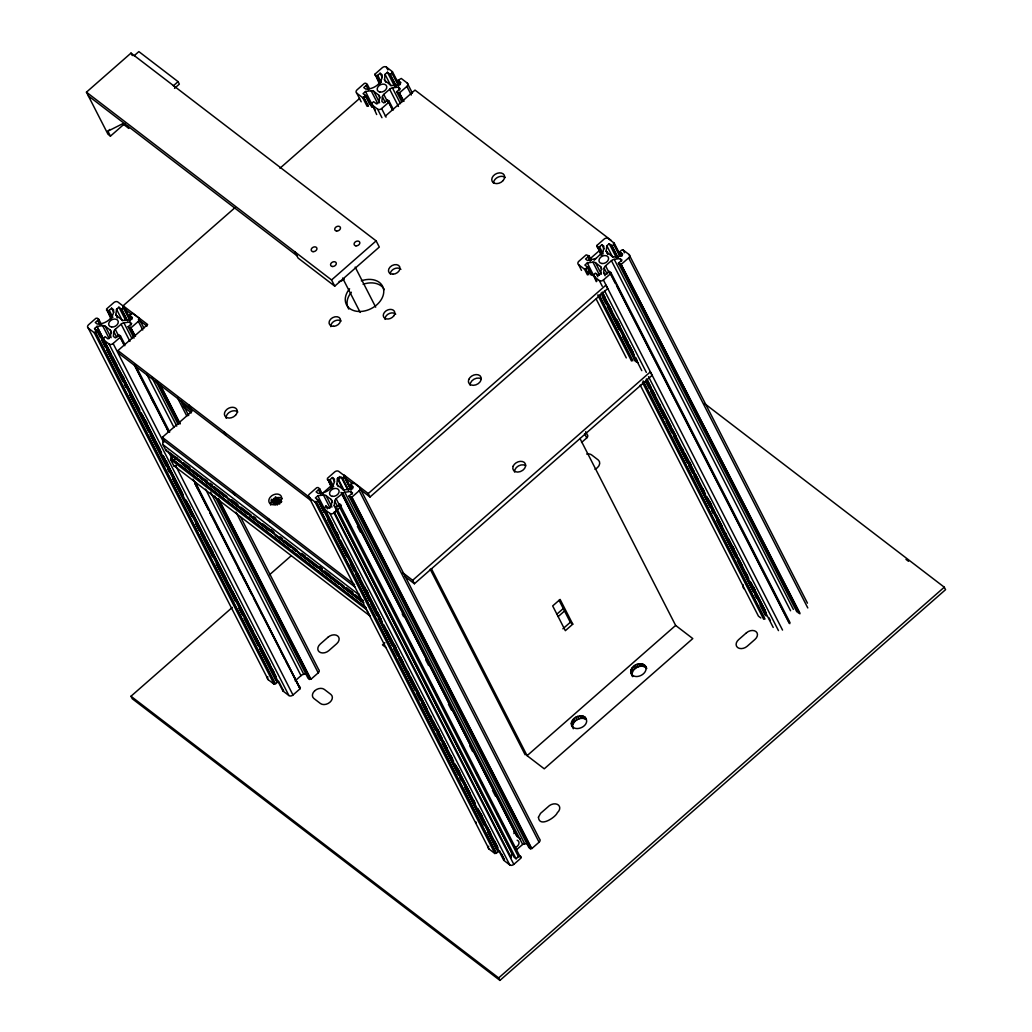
<?xml version="1.0" encoding="UTF-8"?>
<svg xmlns="http://www.w3.org/2000/svg" width="1032" height="1032" viewBox="0 0 1032 1032"><rect width="100%" height="100%" fill="white"/><g stroke="black" fill="none" stroke-linecap="round" stroke-linejoin="round"><path stroke-width="1.5" d="M513.949 833.624L514.271 830.541M511.678 852.148A4.038 2.941 -27.1 0 1 511.717 852.948L511.188 857.618L334.252 511.846M134.005 338.173L128.136 326.705L131.696 323.571L129.735 322.074L123.917 322.822A4.051 2.954 -27.1 0 0 121.131 324.177L115.261 329.324A4.051 2.941 -27.1 0 0 113.881 331.711L113.352 336.368L115.352 337.903L118.925 334.781L120.512 335.993L124.924 344.611M495.67 852.896L494.921 853.541L315.057 502.042L315.792 501.397L496.276 853.361L498.211 851.671L318.333 500.172L315.392 497.914L317.83 495.786L323.455 495.025A4.051 2.941 -27.1 0 1 326.06 495.592L330.988 499.359A4.038 2.941 -27.1 0 1 331.84 501.449L331.311 506.106L328.885 508.247L325.931 505.99L323.88 508.802L503.745 860.314L509.756 864.906A3.044 2.219 -27.1 0 0 513.82 864.365L521.096 857.979L520.489 857.515L521.225 856.857L519.638 855.644L516.077 858.766L514.065 857.231L334.187 505.719L334.729 501.075A4.051 2.941 -27.1 0 1 336.11 498.688L343.759 492.445L350.583 491.438L352.544 492.935L348.971 496.057L528.848 847.569L530.435 848.781L531.183 848.136L351.306 496.637L350.57 497.282L530.435 848.781M401.783 101.807L396.636 91.771L400.21 88.636L398.249 87.139L392.431 87.888A4.051 2.954 -27.1 0 0 389.645 89.242L383.775 94.389A4.051 2.941 -27.1 0 0 382.395 96.776L381.853 101.433L383.865 102.968L387.439 99.846L389.025 101.059L393.437 109.676M605.113 275.738L603.643 272.874L604.184 268.217A4.051 2.941 -27.1 0 1 605.565 265.83L611.434 260.683A4.051 2.954 -27.1 0 1 614.221 259.329L620.038 258.58L621.999 260.077L618.426 263.212L796.833 611.847M117.493 317.959L115.906 314.399L116.539 309.278L118.912 307.201L121.853 309.445L127.736 320.926M412.4 93.099L407.253 83.063L401.255 78.458L397.965 80.341L400.906 82.586L398.468 84.727L392.844 85.475A4.051 2.941 -27.1 0 1 390.251 84.921L384.536 80.161L385.052 74.343L387.426 72.266L390.367 74.51L395.501 84.559M531.183 848.136L531.79 848.601L539.078 842.215A3.044 2.219 -27.1 0 0 539.465 838.861L359.588 487.362L353.589 482.757L352.235 482.937L350.3 484.627L353.241 486.885L350.803 489.013L345.178 489.774A4.051 2.941 -27.1 0 1 342.572 489.207L336.858 484.447L337.387 478.642L339.76 476.552L342.701 478.809L348.571 490.29M607.784 254.465L606.197 250.905L606.842 245.784L609.215 243.707L612.157 245.951L618.026 257.432M571.341 723.251C571.87 715.873 586.292 712.157 586.679 721.2C586.137 728.579 571.715 732.294 571.341 723.251L573.263 728.76M572.605 725.728C573.65 720.026 581.222 716.311 586.215 719.498L584.951 717.021M645.426 666.066C649.231 673.961 634.035 681.184 630.823 672.761C629.713 664.582 644.226 659.59 646.703 668.543L644.368 664.918M630.823 672.761L632.681 676.669C629.623 669.807 640.008 663.499 645.632 667.394M124.859 123.479L110.437 136.134L107.986 134.25L86.443 92.171L131.012 53.096L376.138 240.882L379.299 247.061L334.742 286.135L298.055 258.039L294.894 251.847M134.096 55.767L138.856 51.6L178.072 81.644L179.336 84.121L174.524 88.339M110.437 136.134L107.896 131.18L109.882 129.439M173.324 85.811L178.072 81.644M379.479 82.637L375.08 74.033L382.356 67.648A3.044 2.219 -27.1 0 1 386.42 67.106L392.431 71.698L399.036 84.611M110.85 318.695L106.567 308.955L113.843 302.582A3.044 2.219 -27.1 0 1 117.919 302.028L123.917 306.633L130.522 319.546M379.35 83.76L375.08 74.033M274.086 684.19L94.209 332.678L94.957 332.033L274.822 683.532L274.086 684.19L268.152 679.637L88.275 328.137A3.044 2.219 -27.1 0 1 88.507 324.796L95.873 318.333L97.227 318.153L98.827 319.378L95.254 322.5L97.266 324.048C105.019 324.396 114.423 318.179 113.559 309.677L111.598 308.181L108.038 311.303L111.701 318.475M361.187 101.807L356.788 93.203A3.044 2.219 -27.1 0 1 357.02 89.861L364.386 83.399L365.741 83.218L367.327 84.443L363.767 87.565L365.78 89.113C373.52 89.462 382.937 83.244 382.072 74.743L380.111 73.246L376.538 76.368L380.215 83.54M96.028 331.427L94.557 328.55L96.995 326.422L102.62 325.661A4.051 2.941 -27.1 0 1 105.212 326.228L110.14 329.995L111.611 332.872M380.124 97.937L378.654 95.073L373.726 91.293A4.051 2.941 -27.1 0 0 371.133 90.726L365.496 91.487L363.07 93.615L366.012 95.873L371.881 107.354M131.025 313.921L124.898 309.226L123.131 305.756L235.322 207.38M279.956 168.242L359.588 98.427M129.052 318.759L123.182 307.291L123.917 306.633M367.121 106.361L362.722 97.743L363.457 97.098L368.476 106.18M398.3 85.269L391.683 72.356L392.431 71.698M97.498 330.808L277.376 682.307L275.441 684.01L95.563 332.498L97.498 330.808L94.557 328.55M121.853 309.445L123.788 307.755L123.182 307.291M364.077 97.563L366.012 95.873M390.367 74.51L392.302 72.821L391.683 72.356M131.657 319.572L129.452 315.263L132.741 313.393L138.752 317.998L143.887 328.034M375.351 110.566L371.675 103.394L373.61 101.691L376.551 103.948L378.989 101.82L379.505 97.15A4.038 2.941 -27.1 0 0 378.654 95.073M193.074 479.158L300.26 688.615L292.985 695A3.044 2.219 -27.1 0 1 288.908 695.542L282.91 690.95L103.032 339.438L105.096 336.625L108.038 338.883L110.476 336.742L111.004 332.085A4.038 2.941 -27.1 0 0 110.14 329.995M376.68 114.552L371.675 103.394M124.175 345.256L119.776 336.651L120.512 335.993M134.134 336.535L129.722 327.918L130.471 327.273L135.489 336.342M392.689 110.321L388.277 101.716L389.025 101.059M402.635 101.6L398.236 92.983L398.984 92.338L403.963 101.355M103.032 339.438L109.044 344.043A3.044 2.219 -27.1 0 0 113.107 343.501L120.383 337.116L119.776 336.651M131.077 327.737L138.365 321.352A3.044 2.219 -27.1 0 0 138.752 317.998M371.546 104.503L377.557 109.108A3.044 2.219 -27.1 0 0 381.621 108.566L388.896 102.181L388.277 101.716M399.59 92.803L406.866 86.417A3.044 2.219 -27.1 0 0 407.253 83.063M310.735 500.391L119.699 354.053L117.932 350.583L147.641 324.538L123.131 305.756M385.297 116.139L415.006 90.094L611.112 240.327M334.742 286.135L331.569 279.956L376.138 240.882M355.124 587.144L164.101 440.806L162.321 437.336L192.029 411.291L182.225 403.77M362.851 600.173L362.103 600.83L166.01 450.597L166.745 449.952M366.141 608.106L170.99 458.247L172.925 456.544L363.935 602.869M370.088 616.22A3.044 1.974 -52.5 0 1 369.766 615.807L173.673 465.574L170.564 459.511L171.312 458.866M174.447 459.524L176.82 457.434M331.685 488.046L327.415 478.319L334.69 471.947A3.044 2.219 -27.1 0 1 338.754 471.392L344.765 475.997L351.37 488.91M598.818 249.267L596.87 245.474L604.146 239.089A3.044 2.219 -27.1 0 1 608.209 238.547L614.221 243.139L620.825 256.052M494.921 853.541L488.987 849.001L309.123 497.501A3.044 2.219 -27.1 0 1 309.355 494.16L316.721 487.697L318.075 487.517L319.662 488.742L316.102 491.864L318.114 493.399C325.854 493.76 335.258 487.543 334.394 479.042L332.433 477.532L328.873 480.667L332.549 487.839M601.14 255.201L596.87 245.474M581.506 270.384L578.578 264.644A3.044 2.219 -27.1 0 1 578.81 261.302L586.176 254.852L589.117 255.884L585.557 259.006L587.569 260.554L596.083 258.439M602.004 254.981L598.328 247.809L601.901 244.687L603.862 246.184L603.139 251.718L594.11 260.257M322.345 493.515L331.853 485.182M337.799 479.97L340.173 477.88M589.956 258.877L599.463 250.531L601.23 254.001M601.914 269.378L600.443 266.514L595.516 262.734A4.051 2.941 -27.1 0 0 592.923 262.167L587.285 262.928L584.86 265.069L587.801 267.314L591.465 274.486M349.887 488.123L344.017 476.642L344.765 475.997M496.276 853.361L316.411 501.862L318.333 500.172M342.701 478.809L344.636 477.119L344.017 476.642M587.44 274.925L584.512 269.197L585.247 268.539L588.808 274.744M619.355 255.265L613.472 243.797L614.221 243.139M585.866 269.004L587.801 267.314M612.157 245.951L614.092 244.262L613.472 243.797M595.67 279.13L593.465 274.835L595.399 273.132L598.341 275.389L600.766 273.261L601.295 268.591A4.038 2.941 -27.1 0 0 600.443 266.514M621.961 256.078L619.755 251.782L621.69 250.079L623.044 249.899L629.043 254.504L807.45 603.139M596.277 281.684L593.465 274.835M323.88 508.802L329.879 513.407A3.044 2.219 -27.1 0 0 333.955 512.865L341.231 506.48L340.612 506.002L341.36 505.358L339.76 504.132L336.2 507.267L334.187 505.719M531.79 848.601L351.925 497.102L359.2 490.716A3.044 2.219 -27.1 0 0 359.588 487.362M615.214 283.194L610.067 273.158L610.815 272.5L609.215 271.287L605.655 274.409L603.643 272.874M798.433 613.06L620.026 264.424L620.761 263.779L799.787 612.879M593.336 275.957L599.334 280.549A3.044 2.219 -27.1 0 0 603.41 280.007L610.686 273.622L610.067 273.158M621.38 264.244L628.656 257.871A3.044 2.219 -27.1 0 0 629.043 254.504M704.263 403.331L944.28 587.195L945.557 589.672L499.927 980.4L132.238 698.728L130.974 696.252L232.277 607.435M269.662 574.656L291.23 555.732M370.024 496.998L368.256 493.541L605.913 285.142L607.693 288.612L370.024 496.998L360.22 489.49M282.91 690.95L283.645 690.292M295.139 680.823L301.009 675.676A4.051 2.954 -27.1 0 1 303.795 674.322L306.697 673.948M414.413 583.751L412.645 580.294L650.315 371.907L652.082 375.364L414.413 583.751L404.608 576.243M300.26 688.615L195.396 482.331M214.759 495.992L308 678.205L309.6 679.417L310.335 678.772L218.565 499.436M310.335 678.772L310.954 679.237L318.23 672.864A3.044 2.219 -27.1 0 0 318.617 669.497L240.804 517.419M581.545 442.483L586.744 437.929A3.044 2.219 -27.1 0 0 587.131 434.562L585.66 431.698M384.884 642.755L382.472 644.871L386.149 647.696M556.919 614.105L563.279 608.532M558.183 616.581L564.543 610.996M562.892 628.798L570.322 622.296L559.06 600.289M572.773 624.167L565.342 630.681L552.675 605.926L560.105 599.411L572.773 624.167L570.322 622.296M675.638 625.431L692.794 638.576L544.251 768.814L527.094 755.669L675.638 625.431L579.945 438.432M503.745 860.314L504.493 859.656L501.552 853.916M515.987 850.187L522.682 844.421L527.545 843.312M499.927 980.4L498.662 977.923L944.28 587.195M107.896 131.18L122.705 123.711L128.832 128.407L127.568 125.93M282.239 498.74A6.785 4.941 -27.1 0 0 277.195 497.643L276.77 497.734A6.785 4.941 -27.1 0 0 273.583 499.204L273.235 499.462A6.785 4.941 -27.1 0 0 270.642 505.1M619.755 251.782L622.696 254.027L620.258 256.168L614.633 256.916A4.051 2.941 -27.1 0 1 612.04 256.362L606.326 251.602M374.951 75.142L376.538 76.368M396.636 91.771L398.236 92.983M596.741 246.584L598.328 247.809M618.426 263.212L620.026 264.424M588.756 272.009L594.884 276.692M905.98 559.357L908.534 561.305M634.37 359.691L638.06 362.516M86.443 92.171L331.569 279.956M88.352 95.886L296.79 255.562M368.256 493.541L343.733 474.759L345.514 478.229L352.867 483.853M138.378 319.546L146.957 326.125M129.452 315.263L132.393 317.521L129.968 319.662L124.33 320.41A4.051 2.941 -27.1 0 1 121.737 319.843L116.023 315.095M106.438 310.077L108.038 311.303M128.136 326.705L129.722 327.918M327.286 479.441L328.873 480.667M348.971 496.057L350.57 497.282M117.932 350.583L310.219 497.888M402.841 572.786L412.645 580.294M182.78 406.298L191.359 412.877M277.066 497.669L280.833 500.559M275.428 496.792L281.788 501.668M275.957 498.417L281.052 502.326M274.228 498.082L280.601 502.958M273.274 499.243L279.633 504.119M271.558 499.282L277.93 504.158M270.977 500.159L277.337 505.035M271.519 501.887L275.338 504.816M162.321 437.336L354.621 584.641M164.101 440.806A3.044 1.974 -52.5 0 0 162.94 444.611L359.046 594.832L362.103 600.83M271.055 529.622L273.596 531.57M319.443 566.684L321.984 568.645M183.296 462.633L189.669 467.509M204.955 479.209L207.496 481.17M210.038 483.118L212.592 485.066M231.697 499.694L236.78 503.603M253.343 516.284L255.884 518.232M280.085 536.769L282.626 538.717M301.731 553.346L305.549 556.274M319.559 567.007L322.1 568.955M324.641 570.915L329.737 574.811M346.3 587.492L352.66 592.368M169.609 452.519L181.077 461.304M187.437 466.18L189.991 468.128M192.532 470.076L203.988 478.861M214.179 486.665L226.911 496.418M235.825 503.242L238.379 505.19M240.92 507.151L251.111 514.955M262.567 523.727L274.035 532.512M284.213 540.317L296.945 550.069M307.136 557.873L319.868 567.626M328.782 574.45L344.069 586.163M350.428 591.039L352.983 592.987M355.524 594.935L363.161 600.792M175.982 459.485L172.925 456.544M182.341 464.361L197.628 476.075M200.169 478.022L202.724 479.97M205.265 481.931L224.37 496.56M228.188 499.488L247.28 514.117M249.834 516.065L268.939 530.706M275.299 535.582L290.585 547.283M293.127 549.23L295.668 551.191M298.222 553.139L317.327 567.768M319.868 569.716L338.973 584.357M341.515 586.305L361.884 601.914M170.99 458.247L365.818 607.487M170.564 459.511L366.67 609.731M341.747 493.386L516.735 835.959L520.347 839.106M298.79 686.28L300.389 687.493M276.395 681.559L277.376 682.307M497.231 850.923L498.211 851.671M130.974 696.252L498.662 977.923M356.788 93.203L362.722 97.743M369.417 103.974L374.306 107.715M578.578 264.644L584.512 269.197M760.816 617.962L758.443 616.143L640.24 385.155M88.275 328.137L94.209 332.678M309.123 497.501L315.057 502.042M628.656 257.871L807.798 607.938M623.044 249.899L624.515 252.775M620.735 252.53L622.206 255.394M614.092 244.262L619.961 255.743M620.038 258.58L621.509 261.444M611.176 245.203L617.781 258.116M620.761 263.779L799.903 613.846M609.215 243.707L616.556 258.052M614.221 259.329L793.363 609.396M606.842 245.784L612.711 257.265M611.434 260.683L790.564 610.75M606.197 250.905L607.667 253.769M601.901 244.687L604.094 248.983M599.515 246.764L603.191 253.936M610.815 272.5L789.957 622.567M610.686 273.622L789.828 623.689M616.568 285.632L789.209 623.225M605.565 265.83L609.241 273.003M604.184 268.217L607.126 273.957M595.516 262.734L601.385 274.215M603.41 280.007L782.54 630.075M592.923 262.167L599.528 275.08M589.117 255.884L591.323 260.193M587.93 256.929L590.136 261.225M596.38 273.893L597.838 276.757M599.334 280.549L602.275 286.29M604.481 290.598L646.329 372.371M648.535 376.68L778.476 630.617M595.541 278.176L597.012 281.039M616.839 319.778L619.768 325.519M689.518 461.807L690.989 464.684M710.081 501.978L711.551 504.854M732.836 546.457L734.307 549.334M753.399 586.628L754.856 589.504M602.275 292.043L605.216 297.784M608.88 304.956L612.557 312.128M616.22 319.301L627.972 342.263M629.443 345.127L633.106 352.299M647.064 379.57L650.728 386.742M652.198 389.606L655.875 396.778M659.538 403.951L661.009 406.827M662.479 409.691L671.29 426.913M672.761 429.776L676.424 436.949M682.294 448.43L683.764 451.294M685.235 454.17L694.046 471.379M695.516 474.256L699.18 481.428M702.857 488.6L704.327 491.477M707.991 498.65L714.608 511.562M716.066 514.426L721.948 525.907M725.612 533.08L727.083 535.943M728.553 538.82L737.364 556.029M738.835 558.905L742.498 566.078M746.175 573.25L747.645 576.114M751.309 583.286L765.267 610.557M768.93 617.729L770.401 620.593M587.285 262.928L593.839 275.892M602.714 293.062L611.46 310.322M612.982 313.148L634.216 354.802M635.751 357.614L637.157 360.542M646.754 379.144L654.778 394.972M656.3 397.784L659.912 405.008M661.447 407.833L682.668 449.488M684.203 452.313L698.096 479.622M699.619 482.434L705.437 493.967M706.959 496.779L725.986 534.137M727.521 536.962L748.755 578.617M750.277 581.429L766.376 613.047M602.146 293.165L641.788 370.643M646.2 379.247L773.213 627.456M601.011 293.14L636.254 362.013M645.8 380.653L766.196 615.949M586.821 266.566L591.22 275.17M602.237 296.7L605.9 303.872M607.371 306.736L619.123 329.698M622.786 336.871L635.273 361.252M645.555 381.337L649.218 388.509M650.689 391.386L664.634 418.644M666.104 421.507L671.974 432.988M673.444 435.865L687.402 463.123M688.86 465.987L692.537 473.159M694.007 476.036L710.158 507.589M711.629 510.466L713.099 513.33M716.763 520.502L735.855 557.809M737.325 560.686L753.476 592.239M754.947 595.116L756.404 597.98M760.081 605.152L765.215 615.201M599.076 294.829L632.848 360.826M643.13 380.911L765.009 619.071M585.247 268.539L588.188 274.28M599.205 295.797L632.242 360.362M643.259 381.879L764.389 618.607M597.721 295.01L631.494 361.007M642.51 382.537L763.654 619.264M596.199 299.074L626.295 357.898M406.866 86.417L411.278 95.034M584.538 433.621L586.744 437.929M398.945 81.089L400.416 83.953M397.965 80.341L400.171 84.637M392.302 72.821L398.907 85.733M398.249 87.139L399.719 90.003M386.42 67.106L387.89 69.97M389.387 73.762L395.991 86.675M398.984 92.338L403.383 100.943M387.426 72.266L394.766 86.611M392.431 87.888L400.506 103.664M385.052 74.343L390.922 85.824M389.645 89.242L398.455 106.464M384.407 79.464L385.878 82.328M380.111 73.246L382.304 77.542M377.725 75.323L381.401 82.496M388.896 102.181L392.573 109.353M383.775 94.389L387.452 101.562M382.395 96.776L385.336 102.516M373.726 91.293L379.595 102.774M381.621 108.566L386.02 117.171M371.133 90.726L377.738 103.639M367.327 84.443L369.533 88.752M366.141 85.488L368.347 89.784M377.557 109.108L381.956 117.713M365.496 91.487L372.784 105.883M365.031 95.125L369.43 103.729M363.457 97.098L367.869 105.703M642.897 664.131L644.162 666.608M641.117 663.744L642.381 666.221M639.156 663.795L640.42 666.272M637.144 664.273L638.421 666.749M635.222 665.15L636.499 667.627M633.519 666.375L634.783 668.852M632.152 667.846L633.416 670.323M631.21 669.484L632.474 671.961M630.758 671.161L632.023 673.638M355.176 267.082L375.687 307.175M583.48 716.221L584.744 718.698M581.7 715.834L582.964 718.311M579.739 715.886L581.003 718.362M577.727 716.376L579.004 718.852M575.804 717.253L577.082 719.73M574.102 718.478L575.366 720.942M572.734 719.949L573.998 722.426M571.793 721.587L573.057 724.051M571.405 724.864L572.683 727.341M342.624 278.06L360.207 312.425M431.402 568.684L527.094 755.669M430.215 569.277L525.172 754.843M359.2 490.716L539.078 842.215M131.012 53.096L132.277 55.573M351.28 485.388L352.75 488.252M350.3 484.627L352.505 488.936M344.636 477.119L351.241 490.032M350.583 491.438L352.041 494.302M341.695 477.132L347.565 488.613M341.721 478.061L347.591 489.542M337.619 477.674L344.237 490.587M344.765 492.174L524.63 843.686M337.387 478.642L343.256 490.123M342.805 492.909L522.682 844.421M336.742 483.75L338.212 486.627M340.999 492.367L517.2 836.694M332.433 477.532L334.639 481.841M357.395 526.32L360.336 532.061M402.183 613.834L403.654 616.71M425.674 659.745L428.615 665.485M448.443 704.224L451.371 709.964M469.728 745.826L472.669 751.567M492.483 790.306L495.425 796.046M330.059 479.622L333.736 486.794M328.15 479.751L331.814 486.936M339.76 504.132L520.489 857.515M336.11 498.688L340.508 507.293M344.185 514.465L347.861 521.637M349.319 524.514L350.79 527.378M359.6 544.599L361.071 547.463M366.94 558.944L370.617 566.117M372.088 568.98L373.558 571.857M382.356 589.066L383.827 591.942M387.503 599.115L391.167 606.287M392.637 609.151L396.314 616.323M410.259 643.594L413.935 650.766M415.406 653.63L419.069 660.803M430.821 683.764L434.485 690.937M435.955 693.801L441.09 703.85M453.577 728.231L455.048 731.108M458.711 738.28L465.329 751.193M476.333 772.71L477.803 775.587M481.48 782.759L485.143 789.932M496.895 812.881L498.366 815.757M502.029 822.93L508.634 835.843M338.573 505.177L518.451 856.676M334.729 501.075L337.67 506.815M336.935 508.699L516.077 858.766M330.988 499.359L332.446 502.236M336.251 510.053L511.717 852.948M326.06 495.592L331.93 507.073M333.955 512.865L513.82 864.365M323.455 495.025L330.072 507.938M319.662 488.742L322.603 494.483M318.475 489.787L320.681 494.083M329.879 513.407L509.756 864.906M325.931 505.99L327.402 508.866M366.463 589.93L367.934 592.807M394.366 644.445L395.837 647.322M437.684 729.095L439.155 731.972M458.234 769.266L459.704 772.142M481.002 813.745L482.473 816.622M324.009 507.68L332.82 524.901M336.484 532.073L337.954 534.937M344.559 547.85L355.576 569.38M357.046 572.244L360.71 579.416M364.386 586.589L376.138 609.551M377.596 612.415L381.272 619.587M387.142 631.068L398.894 654.03M400.364 656.894L404.028 664.066M407.705 671.239L409.175 674.115M410.646 676.979L419.443 694.201M420.914 697.064L426.797 708.545M430.46 715.718L431.931 718.582M433.401 721.458L442.212 738.667M443.683 741.544L447.346 748.716M451.023 755.888L452.493 758.752M456.157 765.925L470.102 793.195M473.778 800.368L475.249 803.231M478.913 810.404L485.53 823.317M486.988 826.193L490.664 833.366M494.341 840.538L498.005 847.711M499.475 850.574L503.874 859.192M317.83 495.786L339.064 537.44M340.586 540.252L359.626 577.61M361.148 580.423L382.382 622.09M383.904 624.902L402.944 662.26M404.467 665.072L430.834 716.776M432.369 719.601L453.603 761.255M455.125 764.067L474.152 801.425M477.88 808.546L496.908 845.905M317.353 499.423L323.971 512.336M327.634 519.509L346.726 556.803M350.39 563.975L354.066 571.148M355.537 574.024L369.482 601.282M370.952 604.146L376.822 615.627M378.293 618.503L392.25 645.761M393.708 648.625L397.385 655.797M398.855 658.674L415.006 690.24M416.477 693.104L420.14 700.277M421.611 703.14L435.556 730.411M437.026 733.275L440.703 740.447M442.173 743.324L458.324 774.877M459.795 777.754L461.252 780.618M464.929 787.79L484.021 825.097M487.685 832.269L496.495 849.491M367.289 610.957L369.766 615.807M224.009 431.84L225.776 435.31M268.397 518.593L270.165 522.063M188.895 404.944L190.662 408.401M233.284 491.696L235.051 495.167M181.335 401.203L188.675 415.561M138.365 321.352L142.764 329.969M177.272 397.397L186.818 416.051M236.005 512.169L318.23 672.864M130.432 316.024L131.903 318.888M123.788 307.755L130.393 320.668M129.735 322.074L131.206 324.938M160.45 385.13L180.265 423.868M218.449 498.469L310.954 679.237M120.873 308.697L126.755 320.178M130.471 327.273L134.869 335.877M159.831 384.652L179.658 423.391M156.89 381.002L178.91 424.049M217.094 498.65L309.6 679.417M118.912 307.201L125.53 320.114M156.025 381.221L178.059 424.255M123.917 322.822L131.993 338.599M151.82 377.338L176.782 426.113M210.554 492.109L303.795 674.322M116.539 309.278L122.408 320.759M121.131 324.177L129.942 341.398M146.828 374.397L173.995 427.48M205.561 489.168L301.009 675.676M115.906 314.399L117.377 317.263M111.598 308.181L113.804 312.477M109.224 310.258L112.888 317.43M135.927 366.128L169.7 432.124M107.302 310.4L110.979 317.572M120.383 337.116L124.795 345.72M134.341 364.373L168.835 431.802M151.227 397.901L154.168 403.641M166.642 428.035L168.113 430.899M195.28 483.982L198.209 489.723M209.96 512.685L211.431 515.548M217.3 527.029L218.771 529.893M237.863 567.2L241.527 574.373M242.997 577.236L244.468 580.113M260.619 611.679L262.089 614.543M281.181 651.85L284.845 659.022M286.315 661.886L289.257 667.627M134.457 365.341L168.229 431.337M194.661 482.989L208.606 510.247M210.077 513.11L251.924 594.896M253.395 597.76L299.641 688.151M115.261 329.324L118.938 336.497M113.881 331.711L116.822 337.451M105.212 326.228L111.095 337.709M113.107 343.501L163.766 442.496M168.164 451.1L171.841 458.273M175.517 465.445L292.985 695M102.62 325.661L109.224 338.573M98.827 319.378L101.755 325.119M162.94 444.611L166.01 450.597M97.64 320.423L99.833 324.719M109.044 344.043L288.908 695.542M122.873 376.1L124.33 378.963M145.628 420.566L147.099 423.442M166.178 460.736L167.648 463.613M188.946 505.216L190.417 508.092M210.231 546.818L213.173 552.559M96.995 326.422L111.972 355.537M117.119 365.586L112.411 356.543L118.229 368.076M118.577 368.45L139.875 410.052M141.345 412.929L155.29 440.187M155.729 441.193L160.424 450.236M183.193 494.702L163.069 455.538L182.096 492.896M198.608 524.837L185.825 500.017L204.852 537.375M199.047 525.843L205.949 539.181M226.511 579.352L206.387 540.188L248.17 622.025M229.143 584.667L230.613 587.53M232.084 590.407L249.267 623.831M249.705 624.837L254.401 633.867M254.84 634.886L269.829 664.002M272.461 669.317L273.932 672.18M278.627 681.223L283.039 689.827M96.931 326.473L110.876 353.731M119.686 370.952L138.778 408.246M142.455 415.419L161.534 452.726M249.641 624.889L253.317 632.061M254.775 634.938L276.073 676.541M96.518 330.059L100.181 337.232M101.652 340.096L105.329 347.268M106.799 350.145L122.95 381.711M124.421 384.575L125.878 387.452M129.555 394.624L148.647 431.918M150.117 434.795L166.268 466.348M167.726 469.225L169.196 472.088M172.873 479.261L191.965 516.568M195.629 523.74L199.305 530.912M200.776 533.789L212.515 556.738M216.191 563.911L235.27 601.217M238.947 608.39L242.623 615.562M244.081 618.439L258.039 645.697M259.509 648.56L275.66 680.127M475.817 821.898L475.958 822.194A7.095 5.16 -27.1 0 0 476.32 822.762M744.433 589.066A7.095 5.16 -27.1 0 1 743.066 584.667M594.974 469.289A7.095 5.16 -27.1 0 0 598.199 459.95L591.697 454.97A7.095 5.16 -27.1 0 0 586.705 454.054M268.152 679.637A3.044 2.219 -27.1 0 1 267.894 676.863M488.987 849.001A3.044 2.219 -27.1 0 1 488.729 846.227M517.161 840.216A5.07 3.689 -27.1 0 1 518.825 843.957A5.07 3.689 -27.1 0 1 514.774 847.633M514.581 472.05A6.785 4.941 -27.1 0 1 514.813 469.986L514.955 469.625A6.785 4.941 -27.1 0 1 525.688 465.613M176.24 465.922A3.044 1.974 -52.5 0 1 173.673 465.574M359.046 594.832A3.044 1.974 -52.5 0 1 358.813 593.671M470.179 385.297A6.785 4.941 -27.1 0 1 470.424 383.233L470.553 382.872A6.785 4.941 -27.1 0 1 481.299 378.86M226.24 418.347A6.785 4.941 -27.1 0 1 228.833 412.71L229.181 412.452A6.785 4.941 -27.1 0 1 237.837 411.987M493.528 183.245A6.785 4.941 -27.1 0 1 497.888 177.22A6.785 4.941 -27.1 0 1 505.216 177.556M330.833 326.654A6.076 4.425 -27.1 0 1 334.355 321.133A6.076 4.425 -27.1 0 1 341.037 321.055M344.237 278.95A6.076 4.425 -27.1 0 1 339.077 281.465M390.225 273.944A6.076 4.425 -27.1 0 1 394.495 268.694A6.076 4.425 -27.1 0 1 400.906 269.365M349.603 288.779A20.279 14.758 -27.1 0 0 348.893 307.833L349.667 308.478A20.279 14.758 -27.1 0 0 376.77 304.84L377.725 303.963A20.279 14.758 -27.1 0 0 379.376 282.433L378.538 281.839A20.279 14.758 -27.1 0 0 361.329 280.807M348.777 309.071A20.279 14.758 -27.1 0 1 351.37 292.25M363.109 284.277A20.279 14.758 -27.1 0 1 380.318 285.309L381.143 285.89A20.279 14.758 -27.1 0 1 384.304 289.605M385.052 319.378A6.076 4.425 -27.1 0 1 387.748 314.399L388.071 314.167A6.076 4.425 -27.1 0 1 395.708 314.192M538.433 817.254C539.375 828.296 555.926 817.009 557.306 812.739A7.095 5.16 -27.1 0 0 558.493 805.115A7.095 5.16 -27.1 0 0 549.45 805.592L540.523 813.371L538.433 817.254M468.786 379.415L468.644 379.763A6.785 4.941 -27.1 0 0 475.894 384.859A6.785 4.941 -27.1 0 0 480.061 375.803L479.803 375.596A6.785 4.941 -27.1 0 0 468.786 379.415M513.175 466.167L513.046 466.516A6.785 4.941 -27.1 0 0 520.283 471.611A6.785 4.941 -27.1 0 0 524.45 462.555L524.192 462.349A6.785 4.941 -27.1 0 0 513.175 466.167M393.953 315.637L393.734 315.934A6.076 4.425 -27.1 0 1 384.833 318.308A6.076 4.425 -27.1 0 1 385.968 310.929L386.291 310.709A6.076 4.425 -27.1 0 1 393.244 310.142A6.076 4.425 -27.1 0 1 393.953 315.637M503.203 180.471L502.932 180.781A6.785 4.941 -27.1 0 1 492.083 181.155A6.785 4.941 -27.1 0 1 499.385 172.873A6.785 4.941 -27.1 0 1 503.203 180.471M235.554 415.225L235.257 415.522A6.785 4.941 -27.1 0 1 225.853 417.031A6.785 4.941 -27.1 0 1 227.066 409.252L227.414 408.982A6.785 4.941 -27.1 0 1 235.812 408.311A6.785 4.941 -27.1 0 1 235.554 415.225M279.943 501.978L279.646 502.274A6.785 4.941 -27.1 0 1 270.255 503.784A6.785 4.941 -27.1 0 1 271.455 496.005L271.803 495.734A6.785 4.941 -27.1 0 1 280.201 495.063A6.785 4.941 -27.1 0 1 279.943 501.978M314.837 690.679L314.515 690.989A7.095 5.16 -27.1 0 0 313.934 698.522L320.423 703.502A7.095 5.16 -27.1 0 0 329.918 702.237A7.095 5.16 -27.1 0 0 330.82 694.381L324.332 689.415A7.095 5.16 -27.1 0 0 314.837 690.679M328.111 637.157L320.243 644.058A7.095 5.16 -27.1 0 0 319.34 651.914A7.095 5.16 -27.1 0 0 328.821 650.637L336.69 643.736A7.095 5.16 -27.1 0 0 337.606 635.893A7.095 5.16 -27.1 0 0 328.111 637.157M746.433 632.81L738.564 639.711A7.095 5.16 -27.1 0 0 737.661 647.554A7.095 5.16 -27.1 0 0 747.142 646.29L755.011 639.389A7.095 5.16 -27.1 0 0 755.927 631.532A7.095 5.16 -27.1 0 0 746.433 632.81M380.099 92.08A5.07 3.689 -27.1 0 0 386.768 86.624A5.07 3.689 -27.1 0 0 379.092 85.617A5.07 3.689 -27.1 0 0 380.099 92.08M111.598 327.015A5.07 3.689 -27.1 0 0 118.254 321.558A5.07 3.689 -27.1 0 0 110.579 320.552A5.07 3.689 -27.1 0 0 111.598 327.015M332.433 496.366A5.07 3.689 -27.1 0 0 339.102 490.922A5.07 3.689 -27.1 0 0 331.427 489.916A5.07 3.689 -27.1 0 0 332.433 496.366M601.888 263.521A5.07 3.689 -27.1 0 0 608.558 258.065A5.07 3.689 -27.1 0 0 600.882 257.058A5.07 3.689 -27.1 0 0 601.888 263.521M333.517 326.318A6.076 4.425 -27.1 0 0 340.341 318.965A6.076 4.425 -27.1 0 0 330.588 319.223A6.076 4.425 -27.1 0 0 333.517 326.318M392.934 274.215A6.076 4.425 -27.1 0 0 399.758 266.875A6.076 4.425 -27.1 0 0 390.006 267.12A6.076 4.425 -27.1 0 0 392.934 274.215M355.95 245.861A3.044 2.219 -27.1 0 0 359.807 242.481A3.044 2.219 -27.1 0 0 355.124 242.056A3.044 2.219 -27.1 0 0 355.95 245.861M313.044 251.653A3.044 2.219 -27.1 0 0 316.914 248.273A3.044 2.219 -27.1 0 0 312.219 247.848A3.044 2.219 -27.1 0 0 313.044 251.653M336.587 231.026A3.044 2.219 -27.1 0 0 340.444 227.633A3.044 2.219 -27.1 0 0 335.748 227.221A3.044 2.219 -27.1 0 0 336.587 231.026M332.42 266.501A3.044 2.219 -27.1 0 0 336.277 263.108A3.044 2.219 -27.1 0 0 331.595 262.696A3.044 2.219 -27.1 0 0 332.42 266.501"/></g></svg>
